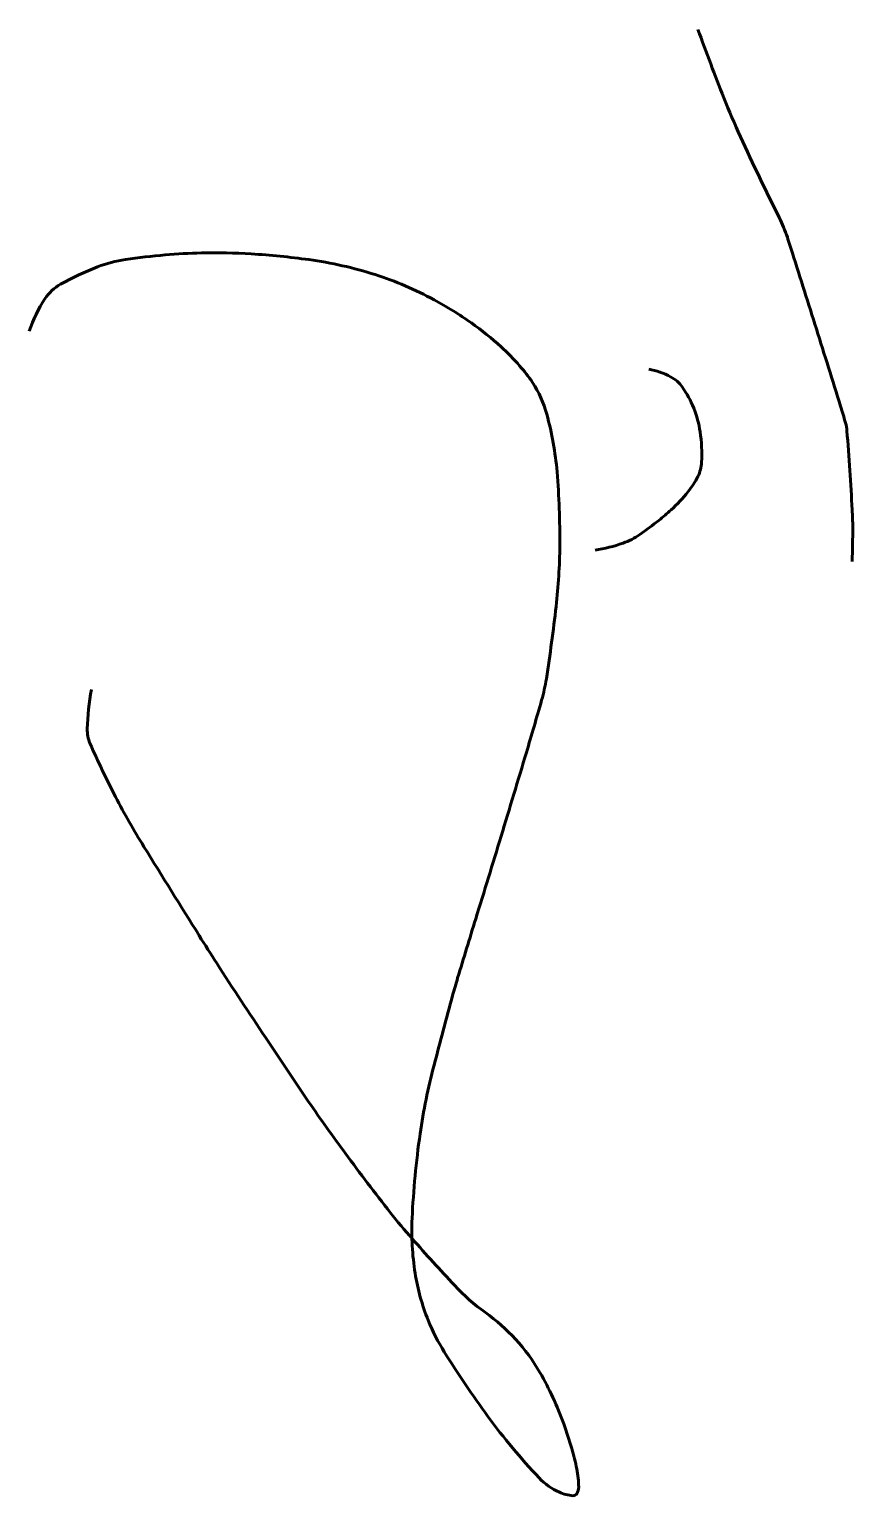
# Model space of a CAD drawing. Extents: x 174225.7 to 174233.5, y 614118.7 to 614132.6.
import ezdxf

# ---------------------------------------------------------------- set-up
doc = ezdxf.new("R2010")
doc.units = 0
doc.header["$LTSCALE"] = 0.3
doc.layers.get('0').update_dxf_attribs({"linetype": 'CONTINUOUS'})

msp = doc.modelspace()

# ---------------------------------------------------------------- linework, layer by layer
at = {"lineweight": 60, "flags": 128}
for points in [[(174232.039, 614132.636, 0.007551), (174232.287, 614131.983, 0.013177), (174232.444, 614131.614, 0.008605), (174232.814, 614130.843, -0.036618), (174232.891, 614130.656, -0.002758), (174232.94, 614130.505, -0.000578), (174233.168, 614129.783, -0.001016), (174233.398, 614129.047, -0.00477), (174233.445, 614128.889, -0.051313), (174233.459, 614128.813, -0.005249), (174233.509, 614128.059, -0.013897), (174233.514, 614127.894, -0.007089), (174233.509, 614127.569)], [(174225.669, 614129.762, -0.069451), (174225.818, 614130.071, -0.117892), (174225.967, 614130.209, -0.037832), (174226.319, 614130.374, -0.053601), (174226.585, 614130.443, -0.015054), (174226.962, 614130.488, -0.016471), (174227.309, 614130.507, -0.021069), (174227.784, 614130.498, -0.018142), (174228.332, 614130.443, -0.044002), (174228.964, 614130.3, -0.046802), (174229.525, 614130.06, -0.028142), (174229.881, 614129.84, -0.032433), (174230.164, 614129.613, -0.027818), (174230.34, 614129.433, -0.034742), (174230.463, 614129.273, -0.078279), (174230.599, 614128.97, -0.046472), (174230.697, 614128.421, -0.022345), (174230.723, 614127.721, -0.02697), (174230.688, 614127.141, -0.009536), (174230.595, 614126.452, -0.031549), (174230.55, 614126.246, -0.002573), (174230.405, 614125.75, -0.001597), (174230.164, 614124.952, -0.000956), (174229.922, 614124.164, 0.00134), (174229.75, 614123.602, 0.00733), (174229.702, 614123.435, 0.001858), (174229.525, 614122.77, 0.028836), (174229.392, 614122.117, 0.023813), (174229.316, 614121.313, 0.050888), (174229.345, 614120.789, 0.057611), (174229.469, 614120.342, 0.042427), (174229.623, 614120.04, 0.019367), (174230.038, 614119.426, 0.030599), (174230.526, 614118.841, 0.099642), (174230.719, 614118.704, 0.083597), (174230.848, 614118.671, 0.282402), (174230.885, 614118.69, 0.139344), (174230.903, 614118.751, 0.049083), (174230.885, 614118.926, 0.021631), (174230.838, 614119.119, 0.017169), (174230.76, 614119.356, 0.041574), (174230.534, 614119.844, 0.057086), (174230.302, 614120.161, 0.050792), (174230.016, 614120.414, -0.049042), (174229.719, 614120.675, -0.007627), (174229.317, 614121.118, -0.013972), (174229.108, 614121.369, -0.007733), (174228.681, 614121.93, -0.009005), (174228.33, 614122.423, -0.003357), (174227.921, 614123.031, -0.002895), (174227.455, 614123.741, -0.003799), (174227.287, 614124.006, -0.001194), (174226.761, 614124.852, -0.018415), (174226.49, 614125.328, -0.017907), (174226.247, 614125.837, -0.109449), (174226.221, 614125.973, -0.039712), (174226.261, 614126.35)], [(174231.57, 614129.4, -0.077092), (174231.779, 614129.327, -0.116342), (174231.89, 614129.23, -0.059641), (174231.999, 614129.029, -0.058487), (174232.06, 614128.804, -0.049148), (174232.074, 614128.513, -0.103791), (174232.039, 614128.378, -0.052985), (174231.947, 614128.234, -0.037914), (174231.783, 614128.059, -0.019419), (174231.667, 614127.96, -0.013099), (174231.485, 614127.825, -0.069607), (174231.326, 614127.743, -0.044956), (174231.059, 614127.676)]]:
    msp.add_lwpolyline(points, format="xyb", dxfattribs=at)

doc.saveas('drawing.dxf')
